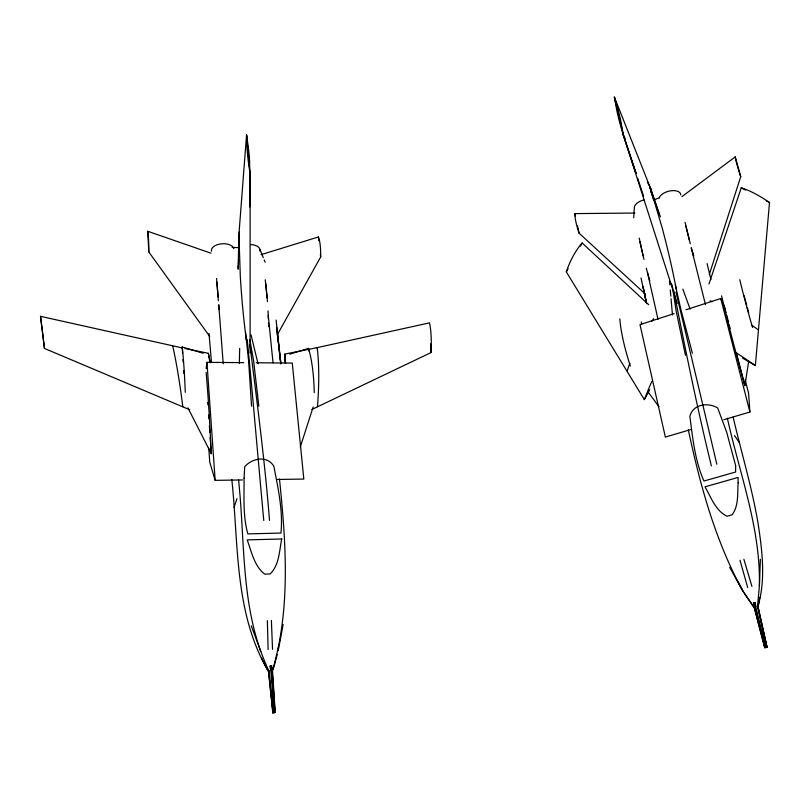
<?xml version="1.0" encoding="UTF-8"?>
<svg xmlns="http://www.w3.org/2000/svg" width="810" height="810" viewBox="0 0 810 810"><rect width="100%" height="100%" fill="white"/><g stroke="black" fill="none" stroke-linecap="round" stroke-linejoin="round"><path stroke-width="1.21" d="M250.118 352.866L250.118 174.201L248.245 161.129A369.583 277.466 30 0 1 247.03 147.683L246.554 134.936L250.118 174.201L249.713 206.965L249.622 161.19A468.393 350.386 0.1 0 0 248.397 147.754L246.554 134.936L238.92 234.384L238.13 269.406M238.474 264.678L238.545 259.635M238.717 248.275L239.375 231.933M239.335 363.457L239.679 348.31M271.38 665.769L274.458 712.02L275.197 712.385L274.448 712.851L272.808 712.81L268.485 671.409C234.151 613.737 238.717 544.077 231.822 479.601M729.719 567.405L742.608 590.541L754.12 607.399L764.64 647.534L766.422 647.534L767.019 647.231L757.502 606.548L759.385 586.207L760.377 559.315M206.155 368.641L206.955 362.343L243.638 362.657M633.703 217.779L634.331 207.886A11.107 5.893 -14.6 0 1 643.899 199.918M271.451 670.012L271.765 665.79M742.476 358.04L755.365 365.583L769.5 202.53A51.81 17.061 37.6 0 0 741.261 187.819L708.963 283.976M759.76 597.486L758.028 607.328L766.928 647.352M721.588 295.873L726.904 317.652A205.224 11.097 74 0 0 735.429 350.781L744.876 385.702L748.683 361.24M278.154 649.59L278.539 647.16M275.187 712.253L272.504 670.447C290.841 608.523 285.96 542.477 279.48 478.983M249.662 176.661L250.118 174.201M278.195 650.693L283.135 624.5M277.253 654.45L273.638 667.653L271.876 671.409L272.919 667.966M300.277 447.029L313.166 406.974M709.276 274.57L740.715 176.712L735.237 156.887L681.949 196.617M234.049 507.414L236.976 498.626M648.658 304.692L582.137 242.98A49.886 25.495 -70.9 0 0 566.322 271.876L644.345 399.634L649.195 387.443A123.454 53.511 -67.9 0 1 651.847 381.409M272.251 671.217L272.504 670.447M644.345 399.634L649.752 389.661M566.322 271.876L568.083 268.667M580.375 246.189L582.137 242.98M272.808 712.81L274.57 712.03M277.212 334.894L320.659 257.003A21.505 4.374 -88.8 0 0 318.381 236.976L261.093 254.644M251.282 625.867C256.689 640.153 263.169 659.056 269.203 671.632M764.63 647.423L766.624 646.927M311.941 409.455L430.95 352.603A50.504 13.821 -83 0 0 429.492 322.856L317.156 347.642L284.826 354.081L284.877 362.799M757.532 607.53C766.047 581.043 762.23 550.587 758.059 523.25C751.974 487.397 741.352 452.577 733.151 417.19M653.751 199.857L659.704 197.761M674.112 313.591L639.991 324.638L665.364 437.086L690.495 429.634M685.989 309.744L720.738 298.495L725.254 309.734M289.828 354.132L308.468 348.401A71.523 17.324 -88.4 0 1 314.26 392.658M723.836 419.732L749.908 411.996L748.582 393.042L745.129 379.698M208.788 448.234L209.739 462.115L215.156 480.35L242.484 479.955M277.455 479.449L303.821 479.064L292.268 363.062L256.183 362.758M575.465 216.047L574.958 213.607L634.807 213.05M232.146 247.425L239.547 247.647M189.732 409.759L44.439 348.442L40.5 316.325L182.544 347.996M185.004 348.502L208.383 353.302L210.408 362.809M203.229 353.292L182.209 346.974L182.594 353.241M209.749 336.474L148.777 251.93L147.724 231.265L210.975 253.186M757.502 606.548L758.18 607.115L767.019 647.231M741.261 187.819L745.605 190.087M766.24 200.84L769.5 202.53M755.365 365.583L744.299 358.05A126.583 29.109 36.7 0 0 735.115 352.107M574.958 213.607A21.131 3.888 71.3 0 0 579.069 233.148L645.6 294.293M647.767 391.473L658.965 406.752M752.824 605.181L754.231 607.135M734.548 435.577L739.479 442.857M744.461 593.76L754.535 608.037L754.12 607.399M266.541 668.29L268.677 671.581L272.919 712.901M737.556 580.77L743.762 592.728M742.608 590.541C715.24 540.645 700.144 485.16 688.297 429.776M660.403 216.827L650.217 187.535L614.385 97.078L616.673 109.704A472.443 350.173 -16.8 0 0 619.741 122.735L623.366 135.138L625.077 138.48M647.362 181.966L650.217 187.535L659.239 214.599M187.93 407.865L211.278 453.732L209.365 417.18A207.684 15.177 88.3 0 0 206.985 382.735L206.135 372.347M261.64 658.095L265.994 667.167M753.442 602.822L755.031 606.69M259.98 249.48L263.28 257.61M264.222 259.939L265.164 262.258M682.84 289.069L690.11 309.157M753.816 602.691L765.278 646.987M677.231 303.466L623.366 135.138L621.027 122.259A361.493 275.856 -47.4 0 0 617.949 109.228L614.385 97.078L623.366 135.138L636.164 173.441M623.366 135.138L636.073 173.461M637.662 178.261L643.626 196.222M693.623 255.808L691.213 247.708L705.48 304.651M743.884 559.224L751.953 586.491M692.712 252.609L693.654 255.879M671.5 283.672L672.533 287.277M260.79 651.524C241.076 596.201 244.772 537.06 238.515 479.581M739.996 560.247L747.691 587.594M646.279 268.211L648.83 277.324A94.932 13.679 72 0 0 649.843 280.786M744.157 295.751L746.719 305.38M747.357 307.79L748.632 312.609M653.457 199.746L650.217 187.535L651.048 192.527M652.779 197.316L650.217 187.535L662.094 227.59A1112.414 735.936 -65.2 0 1 672.685 271.37L676.482 289.909M692.368 353.16L680.846 309.298L675.267 284.634M690.282 243.739L685.037 222.315M754.849 609.241L764.863 647.767M724.15 305.269L726.033 312.579M726.661 315.019L728.544 322.329M729.172 324.769L730.114 328.425M736.401 352.796L744.876 385.702M720.738 298.495L749.908 411.996M755.862 611.722L757.714 618.931M758.322 621.341L759.253 624.945M759.861 627.355L765.096 647.797M716.83 464.272C703.384 406.822 689.563 349.464 675.975 292.056M711.362 465.841C697.126 407.855 685.371 349.242 673.748 290.699M685.857 225.95L689.34 240.124M765.551 646.917L754.728 602.458M707.079 263.584L710.947 279.572M643.97 259.402L639.181 238.059M251.07 334.905L258.015 363.781M727.36 418.173C739.581 473.89 760.803 528.312 759.385 586.207M639.9 241.684L643.089 255.798M647.484 272.535L658.014 319.342M641.014 277.982L646.582 303.618M642.958 286.244L646.39 302.181M643.17 287.439L646.289 302.12M685.462 355.317L676.107 310.827L672.371 286.274M577.53 225.818L579.069 233.148M249.814 339.673L253.581 360.592L258.835 406.215M755.153 602.387L755.882 606.467M249.895 344.301C257.084 402.874 264.88 461.518 269.507 520.385M641.297 321.914L641.672 324.223M208.383 353.302L209.81 361.989M239.274 236.631L238.92 234.384L240.317 276.463A1159.393 748.794 46.4 0 0 244.114 321.742L246.28 339.967M269.993 665.881L270.57 670.062M265.255 279.723L267.482 301.674M247.222 339.38C253.115 399.715 258.147 460.151 263.787 520.516M276.817 328.617L280.847 363.72M318.381 236.976L318.806 240.732M320.375 254.502L320.659 257.003M276.656 327.402L280.756 363.842M276.109 320.061L280.756 362.677M245.541 332.262L248.579 360.551L251.556 406.215M308.468 348.401L308.731 350.902M216.543 278.518L218.366 300.672M268.231 315.414L273.041 362.86M265.741 283.419L267.178 297.938M269.011 670.629L273.122 712.385M284.826 354.081L285.606 363.437M669.505 281.192L669.84 284.948M670.275 289.95L670.822 296.197M671.044 298.698L672.472 314.948M209 333.487L211.491 362.343M270.429 665.82L274.175 712.041M238.049 265.933L238.251 268.434M216.938 282.244L218.123 296.906M223.226 363.811L218.751 304.752L218.862 309.643M272.585 681.443L272.767 683.944M273.385 692.722L273.658 696.489M274.185 704.012L274.63 710.279M206.955 362.343L215.156 480.35M207.755 402.438L207.927 404.939M208.615 414.943L208.869 418.699M209.385 426.202L209.82 432.459M210.165 437.461L211.278 453.732M272.585 676.239L273.091 683.782M273.345 687.548L274.023 697.602M274.195 700.113L274.863 710.157M182.969 359.508L183.131 362.009M183.667 370.788L183.819 373.299M430.525 343.926L430.95 352.603M268.049 310.868L268.393 319.18M271.391 620.5L272.535 649.306M267.351 620.673L268.12 649.519M182.209 346.984A73.153 4.708 88.5 0 1 185.277 392.324M172.702 345.981A98.769 10.024 83.7 0 1 182.797 406.752M40.5 316.325A54.361 1.134 83.7 0 1 44.439 348.442M250.493 244.569A11.188 6.115 -4 0 1 259.929 251.08M268.515 322.876A96.37 15.704 -89.6 0 1 268.606 326.562M211.511 251.221A11.279 6.166 -3.2 0 1 221.14 243.861A11.279 6.166 -3.2 0 1 233.827 248.68M147.724 231.265A22.235 2.055 -89.4 0 1 148.777 251.93M317.156 347.642A96.471 19.288 -83.7 0 1 317.5 406.721M630.332 366.019A70.43 15.684 70.8 0 1 619.822 318.938M627.173 370.889A95.772 43.264 -69.1 0 1 629.876 363.336M651.878 321.226A95.772 43.264 -69.1 0 1 653.66 318.745M659.219 197.63A11.198 5.933 -15.3 0 1 671.095 190.755A11.198 5.933 -15.3 0 1 680.744 194.896M740.715 176.712A21.9 1.63 71.8 0 1 735.237 156.887M752.52 327.503A72.151 3.189 73.8 0 1 739.793 279.754M710.056 300.783A98.405 24.563 37.3 0 1 712.091 301.735M751.407 324.952A98.405 24.563 37.3 0 1 758.14 329.721M735.662 465.659L735.622 472.017L703.971 481.029C694.919 460.89 692.753 438.109 689.857 416.31C693.026 403.987 708.011 402.135 717.67 407.967L726.641 432.084L735.662 465.659M738.123 482.902C737.454 493.391 738.801 505.946 732.088 514.816L726.995 516.223C715.574 510.816 710.947 497.127 705.014 486.81L738.082 477.444L738.123 482.902M244.083 478.173C244.174 496.682 242.787 515.97 247.85 533.891L280.938 533.061C283.196 510.826 278.033 488.248 273.901 466.368C267.351 455.099 252.163 458.126 244.701 466.712L244.083 478.173M281.718 538.984C279.318 550.689 279.308 565.258 270.084 573.966L264.769 574.138C254.219 566.231 251.586 551.62 247.161 539.885L281.718 538.984M239.395 241.917L238.92 234.384L239.385 241.917"/></g></svg>
